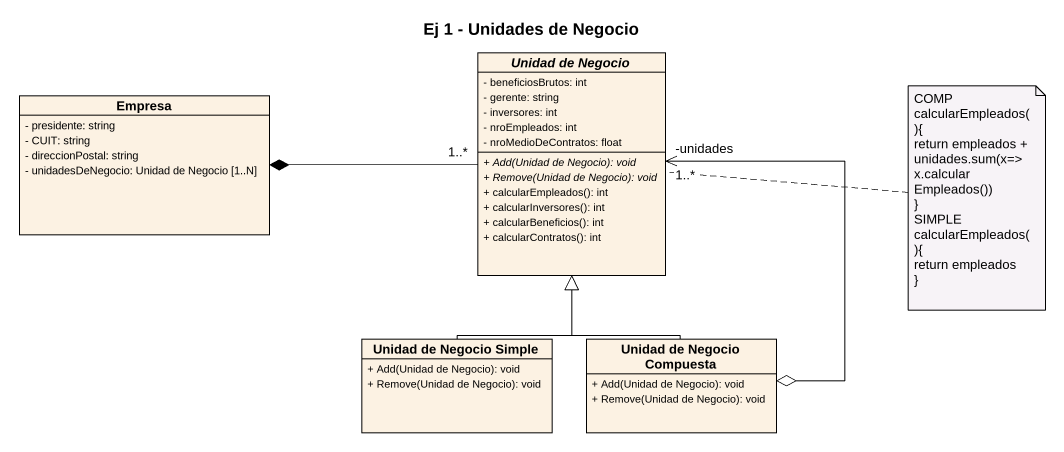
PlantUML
@startuml
title Ej 1 - Unidades de Negocio
hide circle
hide empty members
skinparam classAttributeIconSize 0
class Empresa {
  - presidente: string
  - CUIT: string
  - direccionPostal: string
  - unidadesDeNegocio: Unidad de Negocio [1..N]
}
abstract class "Unidad de Negocio" as Unidad_de_Negocio {
  - beneficiosBrutos: int
  - gerente: string
  - inversores: int
  - nroEmpleados: int
  - nroMedioDeContratos: float
  {abstract} + Add(Unidad de Negocio): void
  {abstract} + Remove(Unidad de Negocio): void
  + calcularEmpleados(): int
  + calcularInversores(): int
  + calcularBeneficios(): int
  + calcularContratos(): int
}
class "Unidad de Negocio Simple" as Unidad_de_Negocio_Simple {
  + Add(Unidad de Negocio): void
  + Remove(Unidad de Negocio): void
}
class "Unidad de Negocio Compuesta" as Unidad_de_Negocio_Compuesta {
  + Add(Unidad de Negocio): void
  + Remove(Unidad de Negocio): void
}
Unidad_de_Negocio "1..*" -left-* Empresa
Unidad_de_Negocio_Simple -up-|> Unidad_de_Negocio
Unidad_de_Negocio_Compuesta o-up-> "-unidades\n1..*" Unidad_de_Negocio
Unidad_de_Negocio_Compuesta -up-|> Unidad_de_Negocio
note right of Unidad_de_Negocio
  COMP
  calcularEmpleados(){
  return empleados + unidades.sum(x=> x.calcularEmpleados())
  ~}
  SIMPLE
  calcularEmpleados(){
  return empleados
  ~}
end note
@enduml
